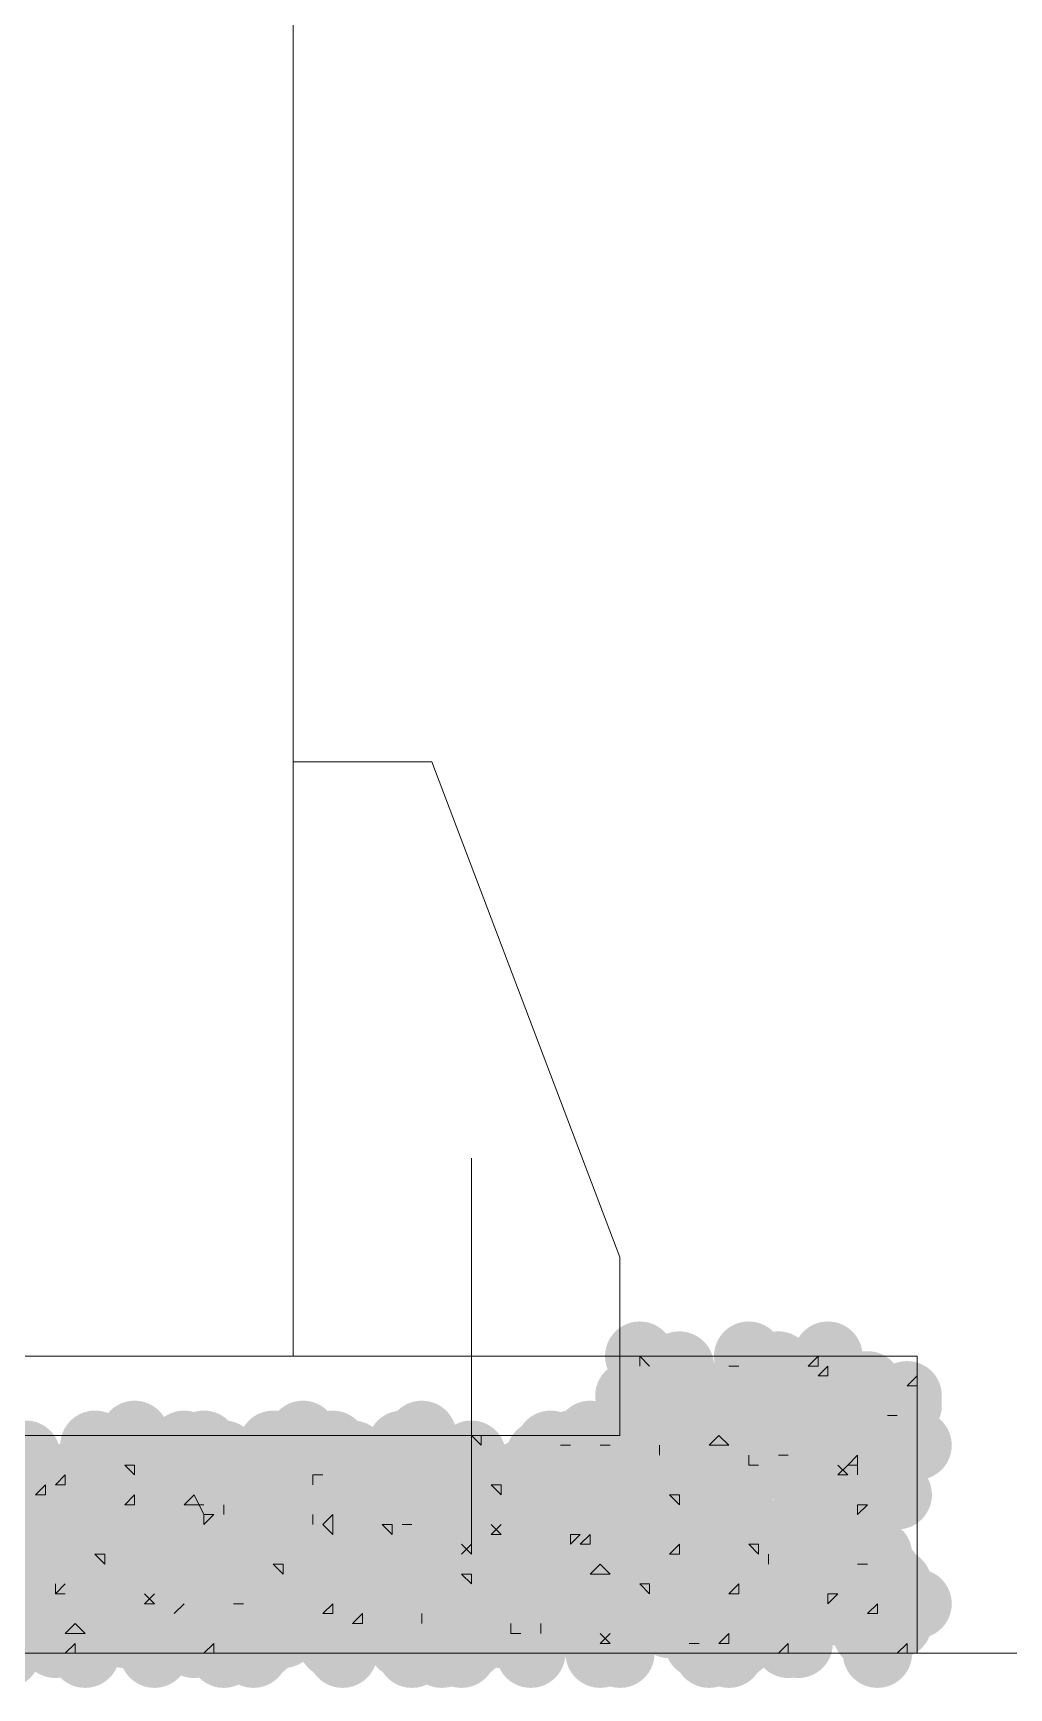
# Model space of a CAD drawing. Header units: millimetres. Extents: x 29 to 95071, y 20 to 67221.
# Drawn here: x 15086 to 15574, y 26639 to 27467 of the extents above; entities that cross this region are included whole.
import ezdxf

# ---------------------------------------------------------------- set-up
doc = ezdxf.new("R2010")
doc.units = ezdxf.units.MM

msp = doc.modelspace()

# ---------------------------------------------------------------- hatches: boundary and pattern name
h = msp.add_hatch(color=7)
edge = h.paths.add_edge_path()
edge.add_arc((15389.42, 26804.91), 17.35, 0, 360)
h = msp.add_hatch(color=7)
edge = h.paths.add_edge_path()
edge.add_arc((15389.42, 26804.91), 17.35, 0, 360)
h = msp.add_hatch(color=7)
edge = h.paths.add_edge_path()
edge.add_arc((15443.94, 26804.91), 17.35, 0, 360)
h = msp.add_hatch(color=7)
edge = h.paths.add_edge_path()
edge.add_arc((15483.6, 26804.91), 17.35, 0, 360)
h = msp.add_hatch(color=7)
edge = h.paths.add_edge_path()
edge.add_arc((15404.29, 26795), 17.35, 0, 360)
h = msp.add_hatch(color=7)
edge = h.paths.add_edge_path()
edge.add_arc((15409.25, 26799.96), 17.35, 0, 360)
h = msp.add_hatch(color=7)
edge = h.paths.add_edge_path()
edge.add_arc((15443.94, 26799.96), 17.35, 0, 360)
h = msp.add_hatch(color=7)
edge = h.paths.add_edge_path()
edge.add_arc((15443.94, 26795), 17.35, 0, 360)
h = msp.add_hatch(color=7)
edge = h.paths.add_edge_path()
edge.add_arc((15458.81, 26799.96), 17.35, 0, 360)
h = msp.add_hatch(color=7)
edge = h.paths.add_edge_path()
edge.add_arc((15384.47, 26785.09), 17.35, 0, 360)
h = msp.add_hatch(color=7)
edge = h.paths.add_edge_path()
edge.add_arc((15404.29, 26790.04), 17.35, 0, 360)
h = msp.add_hatch(color=7)
edge = h.paths.add_edge_path()
edge.add_arc((15419.16, 26785.09), 17.35, 0, 360)
h = msp.add_hatch(color=7)
edge = h.paths.add_edge_path()
edge.add_arc((15438.99, 26785.09), 17.35, 0, 360)
h = msp.add_hatch(color=7)
edge = h.paths.add_edge_path()
edge.add_arc((15453.86, 26785.09), 17.35, 0, 360)
h = msp.add_hatch(color=7)
edge = h.paths.add_edge_path()
edge.add_arc((15473.68, 26785.09), 17.35, 0, 360)
h = msp.add_hatch(color=7)
edge = h.paths.add_edge_path()
edge.add_arc((15503.42, 26790.04), 17.35, 0, 360)
h = msp.add_hatch(color=7)
edge = h.paths.add_edge_path()
edge.add_arc((15508.38, 26785.09), 17.35, 0, 360)
h = msp.add_hatch(color=7)
edge = h.paths.add_edge_path()
edge.add_arc((15523.25, 26785.09), 17.35, 0, 360)
h = msp.add_hatch(color=7)
edge = h.paths.add_edge_path()
edge.add_arc((15409.25, 26780.13), 17.35, 0, 360)
h = msp.add_hatch(color=7)
edge = h.paths.add_edge_path()
edge.add_arc((15424.12, 26780.13), 17.35, 0, 360)
h = msp.add_hatch(color=7)
edge = h.paths.add_edge_path()
edge.add_arc((15424.12, 26780.13), 17.35, 0, 360)
h = msp.add_hatch(color=7)
edge = h.paths.add_edge_path()
edge.add_arc((15424.12, 26780.13), 17.35, 0, 360)
h = msp.add_hatch(color=7)
edge = h.paths.add_edge_path()
edge.add_arc((15488.55, 26780.13), 17.35, 0, 360)
h = msp.add_hatch(color=7)
edge = h.paths.add_edge_path()
edge.add_arc((15523.25, 26780.13), 17.35, 0, 360)
h = msp.add_hatch(color=7)
edge = h.paths.add_edge_path()
edge.add_arc((15399.34, 26775.17), 17.35, 0, 360)
h = msp.add_hatch(color=7)
edge = h.paths.add_edge_path()
edge.add_arc((15429.08, 26770.22), 17.35, 0, 360)
h = msp.add_hatch(color=7)
edge = h.paths.add_edge_path()
edge.add_arc((15434.03, 26775.17), 17.35, 0, 360)
h = msp.add_hatch(color=7)
edge = h.paths.add_edge_path()
edge.add_arc((15443.94, 26775.17), 17.35, 0, 360)
h = msp.add_hatch(color=7)
edge = h.paths.add_edge_path()
edge.add_arc((15468.73, 26775.17), 17.35, 0, 360)
h = msp.add_hatch(color=7)
edge = h.paths.add_edge_path()
edge.add_arc((15468.73, 26775.17), 17.35, 0, 360)
h = msp.add_hatch(color=7)
edge = h.paths.add_edge_path()
edge.add_arc((15478.64, 26770.22), 17.35, 0, 360)
h = msp.add_hatch(color=7)
edge = h.paths.add_edge_path()
edge.add_arc((15503.42, 26775.17), 17.35, 0, 360)
h = msp.add_hatch(color=7)
edge = h.paths.add_edge_path()
edge.add_arc((15503.42, 26770.22), 17.35, 0, 360)
h = msp.add_hatch(color=7)
edge = h.paths.add_edge_path()
edge.add_arc((15513.34, 26775.17), 17.35, 0, 360)
h = msp.add_hatch(color=7)
edge = h.paths.add_edge_path()
edge.add_arc((15518.29, 26775.17), 17.35, 0, 360)
h = msp.add_hatch(color=7)
edge = h.paths.add_edge_path()
edge.add_arc((15116.81, 26760.3), 17.35, 0, 360)
h = msp.add_hatch(color=7)
edge = h.paths.add_edge_path()
edge.add_arc((15136.64, 26765.26), 17.35, 0, 360)
h = msp.add_hatch(color=7)
edge = h.paths.add_edge_path()
edge.add_arc((15161.42, 26760.3), 17.35, 0, 360)
h = msp.add_hatch(color=7)
edge = h.paths.add_edge_path()
edge.add_arc((15171.34, 26760.3), 17.35, 0, 360)
h = msp.add_hatch(color=7)
edge = h.paths.add_edge_path()
edge.add_arc((15206.03, 26760.3), 17.35, 0, 360)
h = msp.add_hatch(color=7)
edge = h.paths.add_edge_path()
edge.add_arc((15220.9, 26765.26), 17.35, 0, 360)
h = msp.add_hatch(color=7)
edge = h.paths.add_edge_path()
edge.add_arc((15235.77, 26760.3), 17.35, 0, 360)
h = msp.add_hatch(color=7)
edge = h.paths.add_edge_path()
edge.add_arc((15270.47, 26760.3), 17.35, 0, 360)
h = msp.add_hatch(color=7)
edge = h.paths.add_edge_path()
edge.add_arc((15280.38, 26765.26), 17.35, 0, 360)
h = msp.add_hatch(color=7)
edge = h.paths.add_edge_path()
edge.add_arc((15280.38, 26765.26), 17.35, 0, 360)
h = msp.add_hatch(color=7)
edge = h.paths.add_edge_path()
edge.add_arc((15280.38, 26760.3), 17.35, 0, 360)
h = msp.add_hatch(color=7)
edge = h.paths.add_edge_path()
edge.add_arc((15344.81, 26760.3), 17.35, 0, 360)
h = msp.add_hatch(color=7)
edge = h.paths.add_edge_path()
edge.add_arc((15354.73, 26760.3), 17.35, 0, 360)
h = msp.add_hatch(color=7)
edge = h.paths.add_edge_path()
edge.add_arc((15364.64, 26765.26), 17.35, 0, 360)
h = msp.add_hatch(color=7)
edge = h.paths.add_edge_path()
edge.add_arc((15369.6, 26760.3), 17.35, 0, 360)
h = msp.add_hatch(color=7)
edge = h.paths.add_edge_path()
edge.add_arc((15389.42, 26765.26), 17.35, 0, 360)
h = msp.add_hatch(color=7)
edge = h.paths.add_edge_path()
edge.add_arc((15438.99, 26765.26), 17.35, 0, 360)
h = msp.add_hatch(color=7)
edge = h.paths.add_edge_path()
edge.add_arc((15438.99, 26760.3), 17.35, 0, 360)
h = msp.add_hatch(color=7)
edge = h.paths.add_edge_path()
edge.add_arc((15473.68, 26765.26), 17.35, 0, 360)
h = msp.add_hatch(color=7)
edge = h.paths.add_edge_path()
edge.add_arc((15488.55, 26760.3), 17.35, 0, 360)
h = msp.add_hatch(color=7)
edge = h.paths.add_edge_path()
edge.add_arc((15508.38, 26760.3), 17.35, 0, 360)
h = msp.add_hatch(color=7)
edge = h.paths.add_edge_path()
edge.add_arc((15528.21, 26760.3), 17.35, 0, 360)
h = msp.add_hatch(color=7)
edge = h.paths.add_edge_path()
edge.add_arc((15082.12, 26755.35), 17.35, 0, 360)
h = msp.add_hatch(color=7)
edge = h.paths.add_edge_path()
edge.add_arc((15121.77, 26755.35), 17.35, 0, 360)
h = msp.add_hatch(color=7)
edge = h.paths.add_edge_path()
edge.add_arc((15141.6, 26755.35), 17.35, 0, 360)
h = msp.add_hatch(color=7)
edge = h.paths.add_edge_path()
edge.add_arc((15181.25, 26755.35), 17.35, 0, 360)
h = msp.add_hatch(color=7)
edge = h.paths.add_edge_path()
edge.add_arc((15245.68, 26755.35), 17.35, 0, 360)
h = msp.add_hatch(color=7)
edge = h.paths.add_edge_path()
edge.add_arc((15285.34, 26755.35), 17.35, 0, 360)
h = msp.add_hatch(color=7)
edge = h.paths.add_edge_path()
edge.add_arc((15305.16, 26755.35), 17.35, 0, 360)
h = msp.add_hatch(color=7)
edge = h.paths.add_edge_path()
edge.add_arc((15305.16, 26755.35), 17.35, 0, 360)
h = msp.add_hatch(color=7)
edge = h.paths.add_edge_path()
edge.add_arc((15339.86, 26755.35), 17.35, 0, 360)
h = msp.add_hatch(color=7)
edge = h.paths.add_edge_path()
edge.add_arc((15374.55, 26755.35), 17.35, 0, 360)
h = msp.add_hatch(color=7)
edge = h.paths.add_edge_path()
edge.add_arc((15374.55, 26755.35), 17.35, 0, 360)
h = msp.add_hatch(color=7)
edge = h.paths.add_edge_path()
edge.add_arc((15399.34, 26755.35), 17.35, 0, 360)
h = msp.add_hatch(color=7)
edge = h.paths.add_edge_path()
edge.add_arc((15404.29, 26755.35), 17.35, 0, 360)
h = msp.add_hatch(color=7)
edge = h.paths.add_edge_path()
edge.add_arc((15409.25, 26755.35), 17.35, 0, 360)
h = msp.add_hatch(color=7)
edge = h.paths.add_edge_path()
edge.add_arc((15463.77, 26755.35), 17.35, 0, 360)
h = msp.add_hatch(color=7)
edge = h.paths.add_edge_path()
edge.add_arc((15493.51, 26755.35), 17.35, 0, 360)
h = msp.add_hatch(color=7)
edge = h.paths.add_edge_path()
edge.add_arc((15082.12, 26750.39), 17.35, 0, 360)
h = msp.add_hatch(color=7)
edge = h.paths.add_edge_path()
edge.add_arc((15106.9, 26745.43), 17.35, 0, 360)
h = msp.add_hatch(color=7)
edge = h.paths.add_edge_path()
edge.add_arc((15146.55, 26750.39), 17.35, 0, 360)
h = msp.add_hatch(color=7)
edge = h.paths.add_edge_path()
edge.add_arc((15146.55, 26745.43), 17.35, 0, 360)
h = msp.add_hatch(color=7)
edge = h.paths.add_edge_path()
edge.add_arc((15181.25, 26745.43), 17.35, 0, 360)
h = msp.add_hatch(color=7)
edge = h.paths.add_edge_path()
edge.add_arc((15210.99, 26750.39), 17.35, 0, 360)
h = msp.add_hatch(color=7)
edge = h.paths.add_edge_path()
edge.add_arc((15225.86, 26745.43), 17.35, 0, 360)
h = msp.add_hatch(color=7)
edge = h.paths.add_edge_path()
edge.add_arc((15265.51, 26750.39), 17.35, 0, 360)
h = msp.add_hatch(color=7)
edge = h.paths.add_edge_path()
edge.add_arc((15310.12, 26745.43), 17.35, 0, 360)
h = msp.add_hatch(color=7)
edge = h.paths.add_edge_path()
edge.add_arc((15329.94, 26745.43), 17.35, 0, 360)
h = msp.add_hatch(color=7)
edge = h.paths.add_edge_path()
edge.add_arc((15344.81, 26750.39), 17.35, 0, 360)
h = msp.add_hatch(color=7)
edge = h.paths.add_edge_path()
edge.add_arc((15364.64, 26750.39), 17.35, 0, 360)
h = msp.add_hatch(color=7)
edge = h.paths.add_edge_path()
edge.add_arc((15409.25, 26750.39), 17.35, 0, 360)
h = msp.add_hatch(color=7)
edge = h.paths.add_edge_path()
edge.add_arc((15409.25, 26745.43), 17.35, 0, 360)
h = msp.add_hatch(color=7)
edge = h.paths.add_edge_path()
edge.add_arc((15424.12, 26750.39), 17.35, 0, 360)
h = msp.add_hatch(color=7)
edge = h.paths.add_edge_path()
edge.add_arc((15438.99, 26750.39), 17.35, 0, 360)
h = msp.add_hatch(color=7)
edge = h.paths.add_edge_path()
edge.add_arc((15448.9, 26750.39), 17.35, 0, 360)
h = msp.add_hatch(color=7)
edge = h.paths.add_edge_path()
edge.add_arc((15453.86, 26750.39), 17.35, 0, 360)
h = msp.add_hatch(color=7)
edge = h.paths.add_edge_path()
edge.add_arc((15473.68, 26750.39), 17.35, 0, 360)
h = msp.add_hatch(color=7)
edge = h.paths.add_edge_path()
edge.add_arc((15473.68, 26745.43), 17.35, 0, 360)
h = msp.add_hatch(color=7)
edge = h.paths.add_edge_path()
edge.add_arc((15503.42, 26750.39), 17.35, 0, 360)
h = msp.add_hatch(color=7)
edge = h.paths.add_edge_path()
edge.add_arc((15508.38, 26745.43), 17.35, 0, 360)
h = msp.add_hatch(color=7)
edge = h.paths.add_edge_path()
edge.add_arc((15072.2, 26735.52), 17.35, 0, 360)
h = msp.add_hatch(color=7)
edge = h.paths.add_edge_path()
edge.add_arc((15082.12, 26735.52), 17.35, 0, 360)
h = msp.add_hatch(color=7)
edge = h.paths.add_edge_path()
edge.add_arc((15116.81, 26740.48), 17.35, 0, 360)
h = msp.add_hatch(color=7)
edge = h.paths.add_edge_path()
edge.add_arc((15146.55, 26735.52), 17.35, 0, 360)
h = msp.add_hatch(color=7)
edge = h.paths.add_edge_path()
edge.add_arc((15186.2, 26740.48), 17.35, 0, 360)
h = msp.add_hatch(color=7)
edge = h.paths.add_edge_path()
edge.add_arc((15201.07, 26740.48), 17.35, 0, 360)
h = msp.add_hatch(color=7)
edge = h.paths.add_edge_path()
edge.add_arc((15245.68, 26735.52), 17.35, 0, 360)
h = msp.add_hatch(color=7)
edge = h.paths.add_edge_path()
edge.add_arc((15275.42, 26740.48), 17.35, 0, 360)
h = msp.add_hatch(color=7)
edge = h.paths.add_edge_path()
edge.add_arc((15290.29, 26735.52), 17.35, 0, 360)
h = msp.add_hatch(color=7)
edge = h.paths.add_edge_path()
edge.add_arc((15329.94, 26735.52), 17.35, 0, 360)
h = msp.add_hatch(color=7)
edge = h.paths.add_edge_path()
edge.add_arc((15344.81, 26740.48), 17.35, 0, 360)
h = msp.add_hatch(color=7)
edge = h.paths.add_edge_path()
edge.add_arc((15369.6, 26740.48), 17.35, 0, 360)
h = msp.add_hatch(color=7)
edge = h.paths.add_edge_path()
edge.add_arc((15379.51, 26735.52), 17.35, 0, 360)
h = msp.add_hatch(color=7)
edge = h.paths.add_edge_path()
edge.add_arc((15404.29, 26735.52), 17.35, 0, 360)
h = msp.add_hatch(color=7)
edge = h.paths.add_edge_path()
edge.add_arc((15419.16, 26740.48), 17.35, 0, 360)
h = msp.add_hatch(color=7)
edge = h.paths.add_edge_path()
edge.add_arc((15438.99, 26740.48), 17.35, 0, 360)
h = msp.add_hatch(color=7)
edge = h.paths.add_edge_path()
edge.add_arc((15488.55, 26735.52), 17.35, 0, 360)
h = msp.add_hatch(color=7)
edge = h.paths.add_edge_path()
edge.add_arc((15513.34, 26740.48), 17.35, 0, 360)
h = msp.add_hatch(color=7)
edge = h.paths.add_edge_path()
edge.add_arc((15518.29, 26735.52), 17.35, 0, 360)
h = msp.add_hatch(color=7)
edge = h.paths.add_edge_path()
edge.add_arc((15092.03, 26730.56), 17.35, 0, 360)
h = msp.add_hatch(color=7)
edge = h.paths.add_edge_path()
edge.add_arc((15106.9, 26730.56), 17.35, 0, 360)
h = msp.add_hatch(color=7)
edge = h.paths.add_edge_path()
edge.add_arc((15121.77, 26730.56), 17.35, 0, 360)
h = msp.add_hatch(color=7)
edge = h.paths.add_edge_path()
edge.add_arc((15121.77, 26730.56), 17.35, 0, 360)
h = msp.add_hatch(color=7)
edge = h.paths.add_edge_path()
edge.add_arc((15156.47, 26730.56), 17.35, 0, 360)
h = msp.add_hatch(color=7)
edge = h.paths.add_edge_path()
edge.add_arc((15191.16, 26730.56), 17.35, 0, 360)
h = msp.add_hatch(color=7)
edge = h.paths.add_edge_path()
edge.add_arc((15210.99, 26730.56), 17.35, 0, 360)
h = msp.add_hatch(color=7)
edge = h.paths.add_edge_path()
edge.add_arc((15255.6, 26730.56), 17.35, 0, 360)
h = msp.add_hatch(color=7)
edge = h.paths.add_edge_path()
edge.add_arc((15265.51, 26730.56), 17.35, 0, 360)
h = msp.add_hatch(color=7)
edge = h.paths.add_edge_path()
edge.add_arc((15290.29, 26730.56), 17.35, 0, 360)
h = msp.add_hatch(color=7)
edge = h.paths.add_edge_path()
edge.add_arc((15344.81, 26730.56), 17.35, 0, 360)
h = msp.add_hatch(color=7)
edge = h.paths.add_edge_path()
edge.add_arc((15374.55, 26730.56), 17.35, 0, 360)
h = msp.add_hatch(color=7)
edge = h.paths.add_edge_path()
edge.add_arc((15473.68, 26730.56), 17.35, 0, 360)
h = msp.add_hatch(color=7)
edge = h.paths.add_edge_path()
edge.add_arc((15503.42, 26730.56), 17.35, 0, 360)
h = msp.add_hatch(color=7)
edge = h.paths.add_edge_path()
edge.add_arc((15101.94, 26725.61), 17.35, 0, 360)
h = msp.add_hatch(color=7)
edge = h.paths.add_edge_path()
edge.add_arc((15136.64, 26720.65), 17.35, 0, 360)
h = msp.add_hatch(color=7)
edge = h.paths.add_edge_path()
edge.add_arc((15146.55, 26720.65), 17.35, 0, 360)
h = msp.add_hatch(color=7)
edge = h.paths.add_edge_path()
edge.add_arc((15171.34, 26720.65), 17.35, 0, 360)
h = msp.add_hatch(color=7)
edge = h.paths.add_edge_path()
edge.add_arc((15181.25, 26725.61), 17.35, 0, 360)
h = msp.add_hatch(color=7)
edge = h.paths.add_edge_path()
edge.add_arc((15181.25, 26725.61), 17.35, 0, 360)
h = msp.add_hatch(color=7)
edge = h.paths.add_edge_path()
edge.add_arc((15181.25, 26720.65), 17.35, 0, 360)
h = msp.add_hatch(color=7)
edge = h.paths.add_edge_path()
edge.add_arc((15206.03, 26720.65), 17.35, 0, 360)
h = msp.add_hatch(color=7)
edge = h.paths.add_edge_path()
edge.add_arc((15210.99, 26720.65), 17.35, 0, 360)
h = msp.add_hatch(color=7)
edge = h.paths.add_edge_path()
edge.add_arc((15215.94, 26725.61), 17.35, 0, 360)
h = msp.add_hatch(color=7)
edge = h.paths.add_edge_path()
edge.add_arc((15225.86, 26725.61), 17.35, 0, 360)
h = msp.add_hatch(color=7)
edge = h.paths.add_edge_path()
edge.add_arc((15225.86, 26720.65), 17.35, 0, 360)
h = msp.add_hatch(color=7)
edge = h.paths.add_edge_path()
edge.add_arc((15240.73, 26720.65), 17.35, 0, 360)
h = msp.add_hatch(color=7)
edge = h.paths.add_edge_path()
edge.add_arc((15250.64, 26725.61), 17.35, 0, 360)
h = msp.add_hatch(color=7)
edge = h.paths.add_edge_path()
edge.add_arc((15260.55, 26725.61), 17.35, 0, 360)
h = msp.add_hatch(color=7)
edge = h.paths.add_edge_path()
edge.add_arc((15270.47, 26720.65), 17.35, 0, 360)
h = msp.add_hatch(color=7)
edge = h.paths.add_edge_path()
edge.add_arc((15275.42, 26720.65), 17.35, 0, 360)
h = msp.add_hatch(color=7)
edge = h.paths.add_edge_path()
edge.add_arc((15295.25, 26725.61), 17.35, 0, 360)
h = msp.add_hatch(color=7)
edge = h.paths.add_edge_path()
edge.add_arc((15305.16, 26725.61), 17.35, 0, 360)
h = msp.add_hatch(color=7)
edge = h.paths.add_edge_path()
edge.add_arc((15310.12, 26720.65), 17.35, 0, 360)
h = msp.add_hatch(color=7)
edge = h.paths.add_edge_path()
edge.add_arc((15324.99, 26720.65), 17.35, 0, 360)
h = msp.add_hatch(color=7)
edge = h.paths.add_edge_path()
edge.add_arc((15339.86, 26725.61), 17.35, 0, 360)
h = msp.add_hatch(color=7)
edge = h.paths.add_edge_path()
edge.add_arc((15359.68, 26720.65), 17.35, 0, 360)
h = msp.add_hatch(color=7)
edge = h.paths.add_edge_path()
edge.add_arc((15394.38, 26720.65), 17.35, 0, 360)
h = msp.add_hatch(color=7)
edge = h.paths.add_edge_path()
edge.add_arc((15394.38, 26720.65), 17.35, 0, 360)
h = msp.add_hatch(color=7)
edge = h.paths.add_edge_path()
edge.add_arc((15409.25, 26725.61), 17.35, 0, 360)
h = msp.add_hatch(color=7)
edge = h.paths.add_edge_path()
edge.add_arc((15429.08, 26720.65), 17.35, 0, 360)
h = msp.add_hatch(color=7)
edge = h.paths.add_edge_path()
edge.add_arc((15434.03, 26725.61), 17.35, 0, 360)
h = msp.add_hatch(color=7)
edge = h.paths.add_edge_path()
edge.add_arc((15438.99, 26720.65), 17.35, 0, 360)
h = msp.add_hatch(color=7)
edge = h.paths.add_edge_path()
edge.add_arc((15443.94, 26720.65), 17.35, 0, 360)
h = msp.add_hatch(color=7)
edge = h.paths.add_edge_path()
edge.add_arc((15473.68, 26725.61), 17.35, 0, 360)
h = msp.add_hatch(color=7)
edge = h.paths.add_edge_path()
edge.add_arc((15478.64, 26725.61), 17.35, 0, 360)
h = msp.add_hatch(color=7)
edge = h.paths.add_edge_path()
edge.add_arc((15082.12, 26715.69), 17.35, 0, 360)
h = msp.add_hatch(color=7)
edge = h.paths.add_edge_path()
edge.add_arc((15111.86, 26715.69), 17.35, 0, 360)
h = msp.add_hatch(color=7)
edge = h.paths.add_edge_path()
edge.add_arc((15131.68, 26710.74), 17.35, 0, 360)
h = msp.add_hatch(color=7)
edge = h.paths.add_edge_path()
edge.add_arc((15141.6, 26710.74), 17.35, 0, 360)
h = msp.add_hatch(color=7)
edge = h.paths.add_edge_path()
edge.add_arc((15171.34, 26715.69), 17.35, 0, 360)
h = msp.add_hatch(color=7)
edge = h.paths.add_edge_path()
edge.add_arc((15186.2, 26715.69), 17.35, 0, 360)
h = msp.add_hatch(color=7)
edge = h.paths.add_edge_path()
edge.add_arc((15210.99, 26710.74), 17.35, 0, 360)
h = msp.add_hatch(color=7)
edge = h.paths.add_edge_path()
edge.add_arc((15230.81, 26710.74), 17.35, 0, 360)
h = msp.add_hatch(color=7)
edge = h.paths.add_edge_path()
edge.add_arc((15245.68, 26715.69), 17.35, 0, 360)
h = msp.add_hatch(color=7)
edge = h.paths.add_edge_path()
edge.add_arc((15270.47, 26715.69), 17.35, 0, 360)
h = msp.add_hatch(color=7)
edge = h.paths.add_edge_path()
edge.add_arc((15270.47, 26715.69), 17.35, 0, 360)
h = msp.add_hatch(color=7)
edge = h.paths.add_edge_path()
edge.add_arc((15305.16, 26715.69), 17.35, 0, 360)
h = msp.add_hatch(color=7)
edge = h.paths.add_edge_path()
edge.add_arc((15315.07, 26710.74), 17.35, 0, 360)
h = msp.add_hatch(color=7)
edge = h.paths.add_edge_path()
edge.add_arc((15329.94, 26715.69), 17.35, 0, 360)
h = msp.add_hatch(color=7)
edge = h.paths.add_edge_path()
edge.add_arc((15339.86, 26715.69), 17.35, 0, 360)
h = msp.add_hatch(color=7)
edge = h.paths.add_edge_path()
edge.add_arc((15354.73, 26715.69), 17.35, 0, 360)
h = msp.add_hatch(color=7)
edge = h.paths.add_edge_path()
edge.add_arc((15374.55, 26710.74), 17.35, 0, 360)
h = msp.add_hatch(color=7)
edge = h.paths.add_edge_path()
edge.add_arc((15374.55, 26710.74), 17.35, 0, 360)
h = msp.add_hatch(color=7)
edge = h.paths.add_edge_path()
edge.add_arc((15404.29, 26715.69), 17.35, 0, 360)
h = msp.add_hatch(color=7)
edge = h.paths.add_edge_path()
edge.add_arc((15404.29, 26715.69), 17.35, 0, 360)
h = msp.add_hatch(color=7)
edge = h.paths.add_edge_path()
edge.add_arc((15409.25, 26710.74), 17.35, 0, 360)
h = msp.add_hatch(color=7)
edge = h.paths.add_edge_path()
edge.add_arc((15443.94, 26710.74), 17.35, 0, 360)
h = msp.add_hatch(color=7)
edge = h.paths.add_edge_path()
edge.add_arc((15463.77, 26715.69), 17.35, 0, 360)
h = msp.add_hatch(color=7)
edge = h.paths.add_edge_path()
edge.add_arc((15473.68, 26710.74), 17.35, 0, 360)
h = msp.add_hatch(color=7)
edge = h.paths.add_edge_path()
edge.add_arc((15478.64, 26710.74), 17.35, 0, 360)
h = msp.add_hatch(color=7)
edge = h.paths.add_edge_path()
edge.add_arc((15498.47, 26715.69), 17.35, 0, 360)
h = msp.add_hatch(color=7)
edge = h.paths.add_edge_path()
edge.add_arc((15498.47, 26710.74), 17.35, 0, 360)
h = msp.add_hatch(color=7)
edge = h.paths.add_edge_path()
edge.add_arc((15092.03, 26705.78), 17.35, 0, 360)
h = msp.add_hatch(color=7)
edge = h.paths.add_edge_path()
edge.add_arc((15106.9, 26705.78), 17.35, 0, 360)
h = msp.add_hatch(color=7)
edge = h.paths.add_edge_path()
edge.add_arc((15106.9, 26705.78), 17.35, 0, 360)
h = msp.add_hatch(color=7)
edge = h.paths.add_edge_path()
edge.add_arc((15181.25, 26705.78), 17.35, 0, 360)
h = msp.add_hatch(color=7)
edge = h.paths.add_edge_path()
edge.add_arc((15196.12, 26705.78), 17.35, 0, 360)
h = msp.add_hatch(color=7)
edge = h.paths.add_edge_path()
edge.add_arc((15275.42, 26705.78), 17.35, 0, 360)
h = msp.add_hatch(color=7)
edge = h.paths.add_edge_path()
edge.add_arc((15339.86, 26705.78), 17.35, 0, 360)
h = msp.add_hatch(color=7)
edge = h.paths.add_edge_path()
edge.add_arc((15369.6, 26705.78), 17.35, 0, 360)
h = msp.add_hatch(color=7)
edge = h.paths.add_edge_path()
edge.add_arc((15458.81, 26705.78), 17.35, 0, 360)
h = msp.add_hatch(color=7)
edge = h.paths.add_edge_path()
edge.add_arc((15503.42, 26705.78), 17.35, 0, 360)
h = msp.add_hatch(color=7)
edge = h.paths.add_edge_path()
edge.add_arc((15508.38, 26705.78), 17.35, 0, 360)
h = msp.add_hatch(color=7)
edge = h.paths.add_edge_path()
edge.add_arc((15077.16, 26700.83), 17.35, 0, 360)
h = msp.add_hatch(color=7)
edge = h.paths.add_edge_path()
edge.add_arc((15111.86, 26700.83), 17.35, 0, 360)
h = msp.add_hatch(color=7)
edge = h.paths.add_edge_path()
edge.add_arc((15111.86, 26695.87), 17.35, 0, 360)
h = msp.add_hatch(color=7)
edge = h.paths.add_edge_path()
edge.add_arc((15146.55, 26700.83), 17.35, 0, 360)
h = msp.add_hatch(color=7)
edge = h.paths.add_edge_path()
edge.add_arc((15146.55, 26695.87), 17.35, 0, 360)
h = msp.add_hatch(color=7)
edge = h.paths.add_edge_path()
edge.add_arc((15156.47, 26700.83), 17.35, 0, 360)
h = msp.add_hatch(color=7)
edge = h.paths.add_edge_path()
edge.add_arc((15181.25, 26695.87), 17.35, 0, 360)
h = msp.add_hatch(color=7)
edge = h.paths.add_edge_path()
edge.add_arc((15196.12, 26695.87), 17.35, 0, 360)
h = msp.add_hatch(color=7)
edge = h.paths.add_edge_path()
edge.add_arc((15210.99, 26695.87), 17.35, 0, 360)
h = msp.add_hatch(color=7)
edge = h.paths.add_edge_path()
edge.add_arc((15235.77, 26700.83), 17.35, 0, 360)
h = msp.add_hatch(color=7)
edge = h.paths.add_edge_path()
edge.add_arc((15250.64, 26700.83), 17.35, 0, 360)
h = msp.add_hatch(color=7)
edge = h.paths.add_edge_path()
edge.add_arc((15275.42, 26695.87), 17.35, 0, 360)
h = msp.add_hatch(color=7)
edge = h.paths.add_edge_path()
edge.add_arc((15295.25, 26695.87), 17.35, 0, 360)
h = msp.add_hatch(color=7)
edge = h.paths.add_edge_path()
edge.add_arc((15310.12, 26700.83), 17.35, 0, 360)
h = msp.add_hatch(color=7)
edge = h.paths.add_edge_path()
edge.add_arc((15329.94, 26700.83), 17.35, 0, 360)
h = msp.add_hatch(color=7)
edge = h.paths.add_edge_path()
edge.add_arc((15379.51, 26695.87), 17.35, 0, 360)
h = msp.add_hatch(color=7)
edge = h.paths.add_edge_path()
edge.add_arc((15394.38, 26700.83), 17.35, 0, 360)
h = msp.add_hatch(color=7)
edge = h.paths.add_edge_path()
edge.add_arc((15404.29, 26695.87), 17.35, 0, 360)
h = msp.add_hatch(color=7)
edge = h.paths.add_edge_path()
edge.add_arc((15419.16, 26700.83), 17.35, 0, 360)
h = msp.add_hatch(color=7)
edge = h.paths.add_edge_path()
edge.add_arc((15438.99, 26700.83), 17.35, 0, 360)
h = msp.add_hatch(color=7)
edge = h.paths.add_edge_path()
edge.add_arc((15453.86, 26700.83), 17.35, 0, 360)
h = msp.add_hatch(color=7)
edge = h.paths.add_edge_path()
edge.add_arc((15468.73, 26700.83), 17.35, 0, 360)
h = msp.add_hatch(color=7)
edge = h.paths.add_edge_path()
edge.add_arc((15498.47, 26700.83), 17.35, 0, 360)
h = msp.add_hatch(color=7)
edge = h.paths.add_edge_path()
edge.add_arc((15498.47, 26700.83), 17.35, 0, 360)
h = msp.add_hatch(color=7)
edge = h.paths.add_edge_path()
edge.add_arc((15513.34, 26695.87), 17.35, 0, 360)
h = msp.add_hatch(color=7)
edge = h.paths.add_edge_path()
edge.add_arc((15082.12, 26690.91), 17.35, 0, 360)
h = msp.add_hatch(color=7)
edge = h.paths.add_edge_path()
edge.add_arc((15082.12, 26685.96), 17.35, 0, 360)
h = msp.add_hatch(color=7)
edge = h.paths.add_edge_path()
edge.add_arc((15111.86, 26685.96), 17.35, 0, 360)
h = msp.add_hatch(color=7)
edge = h.paths.add_edge_path()
edge.add_arc((15121.77, 26690.91), 17.35, 0, 360)
h = msp.add_hatch(color=7)
edge = h.paths.add_edge_path()
edge.add_arc((15151.51, 26690.91), 17.35, 0, 360)
h = msp.add_hatch(color=7)
edge = h.paths.add_edge_path()
edge.add_arc((15171.34, 26690.91), 17.35, 0, 360)
h = msp.add_hatch(color=7)
edge = h.paths.add_edge_path()
edge.add_arc((15176.29, 26685.96), 17.35, 0, 360)
h = msp.add_hatch(color=7)
edge = h.paths.add_edge_path()
edge.add_arc((15210.99, 26685.96), 17.35, 0, 360)
h = msp.add_hatch(color=7)
edge = h.paths.add_edge_path()
edge.add_arc((15245.68, 26690.91), 17.35, 0, 360)
h = msp.add_hatch(color=7)
edge = h.paths.add_edge_path()
edge.add_arc((15245.68, 26690.91), 17.35, 0, 360)
h = msp.add_hatch(color=7)
edge = h.paths.add_edge_path()
edge.add_arc((15255.6, 26690.91), 17.35, 0, 360)
h = msp.add_hatch(color=7)
edge = h.paths.add_edge_path()
edge.add_arc((15280.38, 26690.91), 17.35, 0, 360)
h = msp.add_hatch(color=7)
edge = h.paths.add_edge_path()
edge.add_arc((15295.25, 26685.96), 17.35, 0, 360)
h = msp.add_hatch(color=7)
edge = h.paths.add_edge_path()
edge.add_arc((15315.07, 26690.91), 17.35, 0, 360)
h = msp.add_hatch(color=7)
edge = h.paths.add_edge_path()
edge.add_arc((15315.07, 26690.91), 17.35, 0, 360)
h = msp.add_hatch(color=7)
edge = h.paths.add_edge_path()
edge.add_arc((15334.9, 26690.91), 17.35, 0, 360)
h = msp.add_hatch(color=7)
edge = h.paths.add_edge_path()
edge.add_arc((15339.86, 26685.96), 17.35, 0, 360)
h = msp.add_hatch(color=7)
edge = h.paths.add_edge_path()
edge.add_arc((15349.77, 26690.91), 17.35, 0, 360)
h = msp.add_hatch(color=7)
edge = h.paths.add_edge_path()
edge.add_arc((15374.55, 26690.91), 17.35, 0, 360)
h = msp.add_hatch(color=7)
edge = h.paths.add_edge_path()
edge.add_arc((15384.47, 26685.96), 17.35, 0, 360)
h = msp.add_hatch(color=7)
edge = h.paths.add_edge_path()
edge.add_arc((15414.21, 26685.96), 17.35, 0, 360)
h = msp.add_hatch(color=7)
edge = h.paths.add_edge_path()
edge.add_arc((15448.9, 26685.96), 17.35, 0, 360)
h = msp.add_hatch(color=7)
edge = h.paths.add_edge_path()
edge.add_arc((15458.81, 26685.96), 17.35, 0, 360)
h = msp.add_hatch(color=7)
edge = h.paths.add_edge_path()
edge.add_arc((15478.64, 26690.91), 17.35, 0, 360)
h = msp.add_hatch(color=7)
edge = h.paths.add_edge_path()
edge.add_arc((15478.64, 26685.96), 17.35, 0, 360)
h = msp.add_hatch(color=7)
edge = h.paths.add_edge_path()
edge.add_arc((15503.42, 26685.96), 17.35, 0, 360)
h = msp.add_hatch(color=7)
edge = h.paths.add_edge_path()
edge.add_arc((15518.29, 26690.91), 17.35, 0, 360)
h = msp.add_hatch(color=7)
edge = h.paths.add_edge_path()
edge.add_arc((15072.2, 26681), 17.35, 0, 360)
h = msp.add_hatch(color=7)
edge = h.paths.add_edge_path()
edge.add_arc((15092.03, 26681), 17.35, 0, 360)
h = msp.add_hatch(color=7)
edge = h.paths.add_edge_path()
edge.add_arc((15146.55, 26681), 17.35, 0, 360)
h = msp.add_hatch(color=7)
edge = h.paths.add_edge_path()
edge.add_arc((15191.16, 26681), 17.35, 0, 360)
h = msp.add_hatch(color=7)
edge = h.paths.add_edge_path()
edge.add_arc((15220.9, 26681), 17.35, 0, 360)
h = msp.add_hatch(color=7)
edge = h.paths.add_edge_path()
edge.add_arc((15255.6, 26681), 17.35, 0, 360)
h = msp.add_hatch(color=7)
edge = h.paths.add_edge_path()
edge.add_arc((15305.16, 26681), 17.35, 0, 360)
h = msp.add_hatch(color=7)
edge = h.paths.add_edge_path()
edge.add_arc((15438.99, 26681), 17.35, 0, 360)
h = msp.add_hatch(color=7)
edge = h.paths.add_edge_path()
edge.add_arc((15438.99, 26681), 17.35, 0, 360)
h = msp.add_hatch(color=7)
edge = h.paths.add_edge_path()
edge.add_arc((15468.73, 26681), 17.35, 0, 360)
h = msp.add_hatch(color=7)
edge = h.paths.add_edge_path()
edge.add_arc((15483.6, 26681), 17.35, 0, 360)
h = msp.add_hatch(color=7)
edge = h.paths.add_edge_path()
edge.add_arc((15518.29, 26681), 17.35, 0, 360)
h = msp.add_hatch(color=7)
edge = h.paths.add_edge_path()
edge.add_arc((15528.21, 26681), 17.35, 0, 360)
h = msp.add_hatch(color=7)
edge = h.paths.add_edge_path()
edge.add_arc((15082.12, 26671.09), 17.35, 0, 360)
h = msp.add_hatch(color=7)
edge = h.paths.add_edge_path()
edge.add_arc((15111.86, 26676.04), 17.35, 0, 360)
h = msp.add_hatch(color=7)
edge = h.paths.add_edge_path()
edge.add_arc((15146.55, 26671.09), 17.35, 0, 360)
h = msp.add_hatch(color=7)
edge = h.paths.add_edge_path()
edge.add_arc((15156.47, 26676.04), 17.35, 0, 360)
h = msp.add_hatch(color=7)
edge = h.paths.add_edge_path()
edge.add_arc((15176.29, 26671.09), 17.35, 0, 360)
h = msp.add_hatch(color=7)
edge = h.paths.add_edge_path()
edge.add_arc((15181.25, 26676.04), 17.35, 0, 360)
h = msp.add_hatch(color=7)
edge = h.paths.add_edge_path()
edge.add_arc((15215.94, 26676.04), 17.35, 0, 360)
h = msp.add_hatch(color=7)
edge = h.paths.add_edge_path()
edge.add_arc((15230.81, 26676.04), 17.35, 0, 360)
h = msp.add_hatch(color=7)
edge = h.paths.add_edge_path()
edge.add_arc((15240.73, 26671.09), 17.35, 0, 360)
h = msp.add_hatch(color=7)
edge = h.paths.add_edge_path()
edge.add_arc((15275.42, 26676.04), 17.35, 0, 360)
h = msp.add_hatch(color=7)
edge = h.paths.add_edge_path()
edge.add_arc((15280.38, 26671.09), 17.35, 0, 360)
h = msp.add_hatch(color=7)
edge = h.paths.add_edge_path()
edge.add_arc((15359.68, 26671.09), 17.35, 0, 360)
h = msp.add_hatch(color=7)
edge = h.paths.add_edge_path()
edge.add_arc((15364.64, 26671.09), 17.35, 0, 360)
h = msp.add_hatch(color=7)
edge = h.paths.add_edge_path()
edge.add_arc((15374.55, 26676.04), 17.35, 0, 360)
h = msp.add_hatch(color=7)
edge = h.paths.add_edge_path()
edge.add_arc((15399.34, 26676.04), 17.35, 0, 360)
h = msp.add_hatch(color=7)
edge = h.paths.add_edge_path()
edge.add_arc((15404.29, 26676.04), 17.35, 0, 360)
h = msp.add_hatch(color=7)
edge = h.paths.add_edge_path()
edge.add_arc((15404.29, 26671.09), 17.35, 0, 360)
h = msp.add_hatch(color=7)
edge = h.paths.add_edge_path()
edge.add_arc((15438.99, 26676.04), 17.35, 0, 360)
h = msp.add_hatch(color=7)
edge = h.paths.add_edge_path()
edge.add_arc((15453.86, 26671.09), 17.35, 0, 360)
h = msp.add_hatch(color=7)
edge = h.paths.add_edge_path()
edge.add_arc((15493.51, 26676.04), 17.35, 0, 360)
h = msp.add_hatch(color=7)
edge = h.paths.add_edge_path()
edge.add_arc((15518.29, 26671.09), 17.35, 0, 360)
h = msp.add_hatch(color=7)
edge = h.paths.add_edge_path()
edge.add_arc((15077.16, 26661.17), 17.35, 0, 360)
h = msp.add_hatch(color=7)
edge = h.paths.add_edge_path()
edge.add_arc((15096.99, 26666.13), 17.35, 0, 360)
h = msp.add_hatch(color=7)
edge = h.paths.add_edge_path()
edge.add_arc((15096.99, 26661.17), 17.35, 0, 360)
h = msp.add_hatch(color=7)
edge = h.paths.add_edge_path()
edge.add_arc((15106.9, 26661.17), 17.35, 0, 360)
h = msp.add_hatch(color=7)
edge = h.paths.add_edge_path()
edge.add_arc((15131.68, 26666.13), 17.35, 0, 360)
h = msp.add_hatch(color=7)
edge = h.paths.add_edge_path()
edge.add_arc((15136.64, 26666.13), 17.35, 0, 360)
h = msp.add_hatch(color=7)
edge = h.paths.add_edge_path()
edge.add_arc((15151.51, 26666.13), 17.35, 0, 360)
h = msp.add_hatch(color=7)
edge = h.paths.add_edge_path()
edge.add_arc((15166.38, 26661.17), 17.35, 0, 360)
h = msp.add_hatch(color=7)
edge = h.paths.add_edge_path()
edge.add_arc((15176.29, 26661.17), 17.35, 0, 360)
h = msp.add_hatch(color=7)
edge = h.paths.add_edge_path()
edge.add_arc((15201.07, 26661.17), 17.35, 0, 360)
h = msp.add_hatch(color=7)
edge = h.paths.add_edge_path()
edge.add_arc((15210.99, 26666.13), 17.35, 0, 360)
h = msp.add_hatch(color=7)
edge = h.paths.add_edge_path()
edge.add_arc((15235.77, 26661.17), 17.35, 0, 360)
h = msp.add_hatch(color=7)
edge = h.paths.add_edge_path()
edge.add_arc((15270.47, 26661.17), 17.35, 0, 360)
h = msp.add_hatch(color=7)
edge = h.paths.add_edge_path()
edge.add_arc((15280.38, 26661.17), 17.35, 0, 360)
h = msp.add_hatch(color=7)
edge = h.paths.add_edge_path()
edge.add_arc((15295.25, 26666.13), 17.35, 0, 360)
h = msp.add_hatch(color=7)
edge = h.paths.add_edge_path()
edge.add_arc((15305.16, 26661.17), 17.35, 0, 360)
h = msp.add_hatch(color=7)
edge = h.paths.add_edge_path()
edge.add_arc((15320.03, 26666.13), 17.35, 0, 360)
h = msp.add_hatch(color=7)
edge = h.paths.add_edge_path()
edge.add_arc((15329.94, 26666.13), 17.35, 0, 360)
h = msp.add_hatch(color=7)
edge = h.paths.add_edge_path()
edge.add_arc((15339.86, 26666.13), 17.35, 0, 360)
h = msp.add_hatch(color=7)
edge = h.paths.add_edge_path()
edge.add_arc((15339.86, 26666.13), 17.35, 0, 360)
h = msp.add_hatch(color=7)
edge = h.paths.add_edge_path()
edge.add_arc((15374.55, 26666.13), 17.35, 0, 360)
h = msp.add_hatch(color=7)
edge = h.paths.add_edge_path()
edge.add_arc((15419.16, 26661.17), 17.35, 0, 360)
h = msp.add_hatch(color=7)
edge = h.paths.add_edge_path()
edge.add_arc((15419.16, 26661.17), 17.35, 0, 360)
h = msp.add_hatch(color=7)
edge = h.paths.add_edge_path()
edge.add_arc((15438.99, 26661.17), 17.35, 0, 360)
h = msp.add_hatch(color=7)
edge = h.paths.add_edge_path()
edge.add_arc((15463.77, 26661.17), 17.35, 0, 360)
h = msp.add_hatch(color=7)
edge = h.paths.add_edge_path()
edge.add_arc((15468.73, 26661.17), 17.35, 0, 360)
h = msp.add_hatch(color=7)
edge = h.paths.add_edge_path()
edge.add_arc((15503.42, 26666.13), 17.35, 0, 360)
h = msp.add_hatch(color=7)
edge = h.paths.add_edge_path()
edge.add_arc((15503.42, 26666.13), 17.35, 0, 360)
h = msp.add_hatch(color=7)
edge = h.paths.add_edge_path()
edge.add_arc((15072.2, 26656.22), 17.35, 0, 360)
h = msp.add_hatch(color=7)
edge = h.paths.add_edge_path()
edge.add_arc((15072.2, 26656.22), 17.35, 0, 360)
h = msp.add_hatch(color=7)
edge = h.paths.add_edge_path()
edge.add_arc((15111.86, 26656.22), 17.35, 0, 360)
h = msp.add_hatch(color=7)
edge = h.paths.add_edge_path()
edge.add_arc((15146.55, 26656.22), 17.35, 0, 360)
h = msp.add_hatch(color=7)
edge = h.paths.add_edge_path()
edge.add_arc((15146.55, 26656.22), 17.35, 0, 360)
h = msp.add_hatch(color=7)
edge = h.paths.add_edge_path()
edge.add_arc((15181.25, 26656.22), 17.35, 0, 360)
h = msp.add_hatch(color=7)
edge = h.paths.add_edge_path()
edge.add_arc((15196.12, 26656.22), 17.35, 0, 360)
h = msp.add_hatch(color=7)
edge = h.paths.add_edge_path()
edge.add_arc((15196.12, 26656.22), 17.35, 0, 360)
h = msp.add_hatch(color=7)
edge = h.paths.add_edge_path()
edge.add_arc((15240.73, 26656.22), 17.35, 0, 360)
h = msp.add_hatch(color=7)
edge = h.paths.add_edge_path()
edge.add_arc((15275.42, 26656.22), 17.35, 0, 360)
h = msp.add_hatch(color=7)
edge = h.paths.add_edge_path()
edge.add_arc((15290.29, 26656.22), 17.35, 0, 360)
h = msp.add_hatch(color=7)
edge = h.paths.add_edge_path()
edge.add_arc((15300.21, 26656.22), 17.35, 0, 360)
h = msp.add_hatch(color=7)
edge = h.paths.add_edge_path()
edge.add_arc((15334.9, 26656.22), 17.35, 0, 360)
h = msp.add_hatch(color=7)
edge = h.paths.add_edge_path()
edge.add_arc((15369.6, 26656.22), 17.35, 0, 360)
h = msp.add_hatch(color=7)
edge = h.paths.add_edge_path()
edge.add_arc((15379.51, 26656.22), 17.35, 0, 360)
h = msp.add_hatch(color=7)
edge = h.paths.add_edge_path()
edge.add_arc((15424.12, 26656.22), 17.35, 0, 360)
h = msp.add_hatch(color=7)
edge = h.paths.add_edge_path()
edge.add_arc((15434.03, 26656.22), 17.35, 0, 360)
h = msp.add_hatch(color=7)
edge = h.paths.add_edge_path()
edge.add_arc((15508.38, 26656.22), 17.35, 0, 360)
h = msp.add_hatch(color=7)
edge = h.paths.add_edge_path()
edge.add_arc((15508.38, 26656.22), 17.35, 0, 360)

# ---------------------------------------------------------------- linework, layer by layer
at = {"color": 7, "lineweight": 0}
msp.add_lwpolyline([(15215.94, 31592.93), (14893.77, 31592.93), (14893.77, 26804.91), (15215.94, 26804.91)], close=True, dxfattribs=at)
for points in [[(15215.94, 27102.3), (15285.34, 27102.3)], [(15379.51, 26854.48), (15285.34, 27102.3)], [(15305.16, 26904.04), (15305.16, 26705.78)], [(15379.51, 26765.26), (15379.51, 26854.48)], [(15379.51, 26804.91), (14730.2, 26804.91)], [(15379.51, 26804.91), (15528.21, 26804.91), (15528.21, 26656.22)], [(15384.47, 26804.91), (15389.42, 26804.91)], [(15389.42, 26804.91), (15394.38, 26799.96)], [(15389.42, 26799.96), (15389.42, 26804.91)], [(15473.68, 26799.96), (15478.64, 26804.91)], [(15478.64, 26799.96), (15478.64, 26804.91)], [(15434.03, 26799.96), (15438.99, 26799.96)], [(15434.03, 26799.96), (15438.99, 26799.96)], [(15438.99, 26799.96), (15434.03, 26799.96)], [(15473.68, 26799.96), (15478.64, 26799.96)], [(15478.64, 26795), (15483.6, 26799.96)], [(15478.64, 26795), (15483.6, 26795)], [(15483.6, 26795), (15483.6, 26799.96)], [(15523.25, 26790.04), (15528.21, 26795)], [(15528.21, 26790.04), (15528.21, 26795)], [(15523.25, 26790.04), (15528.21, 26790.04)], [(15513.34, 26775.17), (15518.29, 26775.17)], [(15513.34, 26775.17), (15518.29, 26775.17)], [(14730.2, 26765.26), (15379.51, 26765.26)], [(15305.16, 26765.26), (15310.12, 26765.26)], [(15305.16, 26765.26), (15310.12, 26760.3)], [(15310.12, 26760.3), (15310.12, 26765.26)], [(15349.77, 26760.3), (15354.73, 26760.3)], [(15349.77, 26760.3), (15354.73, 26760.3)], [(15369.6, 26760.3), (15374.55, 26760.3)], [(15369.6, 26760.3), (15374.55, 26760.3)], [(15399.34, 26755.35), (15399.34, 26760.3)], [(15399.34, 26755.35), (15399.34, 26760.3)], [(15424.12, 26760.3), (15429.08, 26765.26)], [(15424.12, 26760.3), (15434.03, 26760.3)], [(15434.03, 26760.3), (15429.08, 26765.26)], [(15443.94, 26750.39), (15443.94, 26755.35)], [(15443.94, 26750.39), (15443.94, 26755.35)], [(15458.81, 26755.35), (15463.77, 26755.35)], [(15458.81, 26755.35), (15463.77, 26755.35)], [(15493.51, 26750.39), (15498.47, 26755.35)], [(15498.47, 26745.43), (15498.47, 26755.35)], [(15096.99, 26740.48), (15101.94, 26745.43)], [(15101.94, 26740.48), (15101.94, 26745.43)], [(15131.68, 26750.39), (15136.64, 26750.39)], [(15131.68, 26750.39), (15136.64, 26745.43)], [(15136.64, 26745.43), (15136.64, 26750.39)], [(15225.86, 26745.43), (15230.81, 26745.43)], [(15225.86, 26745.43), (15225.86, 26740.48)], [(15225.86, 26740.48), (15225.86, 26745.43)], [(15443.94, 26750.39), (15448.9, 26750.39)], [(15488.55, 26745.43), (15493.51, 26750.39)], [(15493.51, 26745.43), (15488.55, 26750.39)], [(15488.55, 26745.43), (15493.51, 26745.43)], [(15493.51, 26750.39), (15498.47, 26750.39)], [(15087.07, 26735.52), (15092.03, 26740.48)], [(15087.07, 26735.52), (15092.03, 26735.52)], [(15092.03, 26735.52), (15092.03, 26740.48)], [(15096.99, 26740.48), (15101.94, 26740.48)], [(15131.68, 26730.56), (15136.64, 26735.52)], [(15136.64, 26730.56), (15136.64, 26735.52)], [(15161.42, 26730.56), (15166.38, 26735.52)], [(15171.34, 26725.61), (15166.38, 26735.52)], [(15315.07, 26740.48), (15320.03, 26740.48)], [(15315.07, 26740.48), (15320.03, 26735.52)], [(15320.03, 26735.52), (15320.03, 26740.48)], [(15404.29, 26735.52), (15409.25, 26735.52)], [(15404.29, 26735.52), (15409.25, 26730.56)], [(15409.25, 26730.56), (15409.25, 26735.52)], [(15131.68, 26730.56), (15136.64, 26730.56)], [(15161.42, 26730.56), (15171.34, 26730.56)], [(15181.25, 26725.61), (15181.25, 26730.56)], [(15181.25, 26725.61), (15181.25, 26730.56)], [(15498.47, 26730.56), (15503.42, 26730.56)], [(15498.47, 26730.56), (15498.47, 26725.61)], [(15498.47, 26725.61), (15503.42, 26730.56)], [(15171.34, 26725.61), (15176.29, 26725.61)], [(15171.34, 26725.61), (15171.34, 26720.65)], [(15171.34, 26720.65), (15176.29, 26725.61)], [(15225.86, 26720.65), (15225.86, 26725.61)], [(15225.86, 26720.65), (15225.86, 26725.61)], [(15230.81, 26720.65), (15235.77, 26725.61)], [(15230.81, 26720.65), (15235.77, 26715.69)], [(15235.77, 26715.69), (15235.77, 26725.61)], [(15260.55, 26720.65), (15265.51, 26720.65)], [(15260.55, 26720.65), (15265.51, 26715.69)], [(15265.51, 26715.69), (15265.51, 26720.65)], [(15270.47, 26720.65), (15275.42, 26720.65)], [(15270.47, 26720.65), (15275.42, 26720.65)], [(15315.07, 26715.69), (15320.03, 26720.65)], [(15320.03, 26715.69), (15315.07, 26720.65)], [(15300.21, 26705.78), (15305.16, 26710.74)], [(15300.21, 26710.74), (15305.16, 26705.78)], [(15305.16, 26705.78), (15305.16, 26710.74)], [(15315.07, 26715.69), (15320.03, 26715.69)], [(15354.73, 26715.69), (15359.68, 26715.69)], [(15354.73, 26715.69), (15354.73, 26710.74)], [(15354.73, 26710.74), (15359.68, 26715.69)], [(15359.68, 26710.74), (15364.64, 26715.69)], [(15359.68, 26710.74), (15364.64, 26710.74)], [(15364.64, 26710.74), (15364.64, 26715.69)], [(15404.29, 26705.78), (15409.25, 26710.74)], [(15409.25, 26705.78), (15409.25, 26710.74)], [(15443.94, 26710.74), (15448.9, 26710.74)], [(15443.94, 26710.74), (15448.9, 26705.78)], [(15448.9, 26705.78), (15448.9, 26710.74)], [(15116.81, 26705.78), (15121.77, 26705.78)], [(15116.81, 26705.78), (15121.77, 26700.83)], [(15121.77, 26700.83), (15121.77, 26705.78)], [(15404.29, 26705.78), (15409.25, 26705.78)], [(15453.86, 26700.83), (15453.86, 26705.78)], [(15453.86, 26700.83), (15453.86, 26705.78)], [(15206.03, 26700.83), (15210.99, 26700.83)], [(15206.03, 26700.83), (15210.99, 26695.87)], [(15210.99, 26695.87), (15210.99, 26700.83)], [(15300.21, 26695.87), (15305.16, 26695.87)], [(15300.21, 26695.87), (15305.16, 26690.91)], [(15305.16, 26690.91), (15305.16, 26695.87)], [(15364.64, 26695.87), (15369.6, 26700.83)], [(15364.64, 26695.87), (15374.55, 26695.87)], [(15374.55, 26695.87), (15369.6, 26700.83)], [(15498.47, 26700.83), (15503.42, 26700.83)], [(15096.99, 26685.96), (15101.94, 26690.91)], [(15096.99, 26685.96), (15096.99, 26690.91)], [(15096.99, 26685.96), (15101.94, 26685.96)], [(15141.6, 26681), (15146.55, 26685.96)], [(15146.55, 26681), (15141.6, 26685.96)], [(15389.42, 26690.91), (15394.38, 26690.91)], [(15389.42, 26690.91), (15394.38, 26685.96)], [(15394.38, 26685.96), (15394.38, 26690.91)], [(15434.03, 26685.96), (15438.99, 26690.91)], [(15434.03, 26685.96), (15438.99, 26685.96)], [(15438.99, 26685.96), (15438.99, 26690.91)], [(15483.6, 26685.96), (15488.55, 26685.96)], [(15483.6, 26685.96), (15483.6, 26681)], [(15483.6, 26681), (15488.55, 26685.96)], [(15141.6, 26681), (15146.55, 26681)], [(15156.47, 26676.04), (15161.42, 26681)], [(15156.47, 26676.04), (15161.42, 26681)], [(15186.2, 26681), (15191.16, 26681)], [(15186.2, 26681), (15191.16, 26681)], [(15230.81, 26676.04), (15235.77, 26681)], [(15235.77, 26676.04), (15235.77, 26681)], [(15503.42, 26676.04), (15508.38, 26681)], [(15508.38, 26676.04), (15508.38, 26681)], [(15101.94, 26666.13), (15106.9, 26671.09)], [(15111.86, 26666.13), (15106.9, 26671.09)], [(15230.81, 26676.04), (15235.77, 26676.04)], [(15245.68, 26671.09), (15250.64, 26676.04)], [(15245.68, 26671.09), (15250.64, 26671.09)], [(15250.64, 26671.09), (15250.64, 26676.04)], [(15280.38, 26671.09), (15280.38, 26676.04)], [(15280.38, 26671.09), (15280.38, 26676.04)], [(15324.99, 26666.13), (15324.99, 26671.09)], [(15324.99, 26666.13), (15324.99, 26671.09)], [(15339.86, 26666.13), (15339.86, 26671.09)], [(15339.86, 26666.13), (15339.86, 26671.09)], [(15503.42, 26676.04), (15508.38, 26676.04)], [(15101.94, 26666.13), (15111.86, 26666.13)], [(15101.94, 26656.22), (15106.9, 26661.17)], [(15106.9, 26656.22), (15106.9, 26661.17)], [(15171.34, 26656.22), (15176.29, 26661.17)], [(15176.29, 26656.22), (15176.29, 26661.17)], [(15324.99, 26666.13), (15329.94, 26666.13)], [(15369.6, 26661.17), (15374.55, 26666.13)], [(15374.55, 26661.17), (15369.6, 26666.13)], [(15369.6, 26661.17), (15374.55, 26661.17)], [(15414.21, 26661.17), (15419.16, 26661.17)], [(15414.21, 26661.17), (15419.16, 26661.17)], [(15429.08, 26661.17), (15434.03, 26666.13)], [(15429.08, 26661.17), (15434.03, 26661.17)], [(15434.03, 26661.17), (15434.03, 26666.13)], [(15458.81, 26656.22), (15463.77, 26661.17)], [(15463.77, 26656.22), (15463.77, 26661.17)], [(15518.29, 26656.22), (15523.25, 26661.17)], [(15523.25, 26656.22), (15523.25, 26661.17)], [(26883.65, 26656.22), (3905.11, 26656.22)], [(5253.29, 26656.22), (18021.35, 26656.22)], [(16494.73, 26656.22), (10670.79, 26656.22)], [(15101.94, 26656.22), (15106.9, 26656.22)], [(15171.34, 26656.22), (15176.29, 26656.22)], [(15458.81, 26656.22), (15463.77, 26656.22)], [(15518.29, 26656.22), (15523.25, 26656.22)]]:
    msp.add_lwpolyline(points, dxfattribs=at)

doc.saveas('drawing.dxf')
